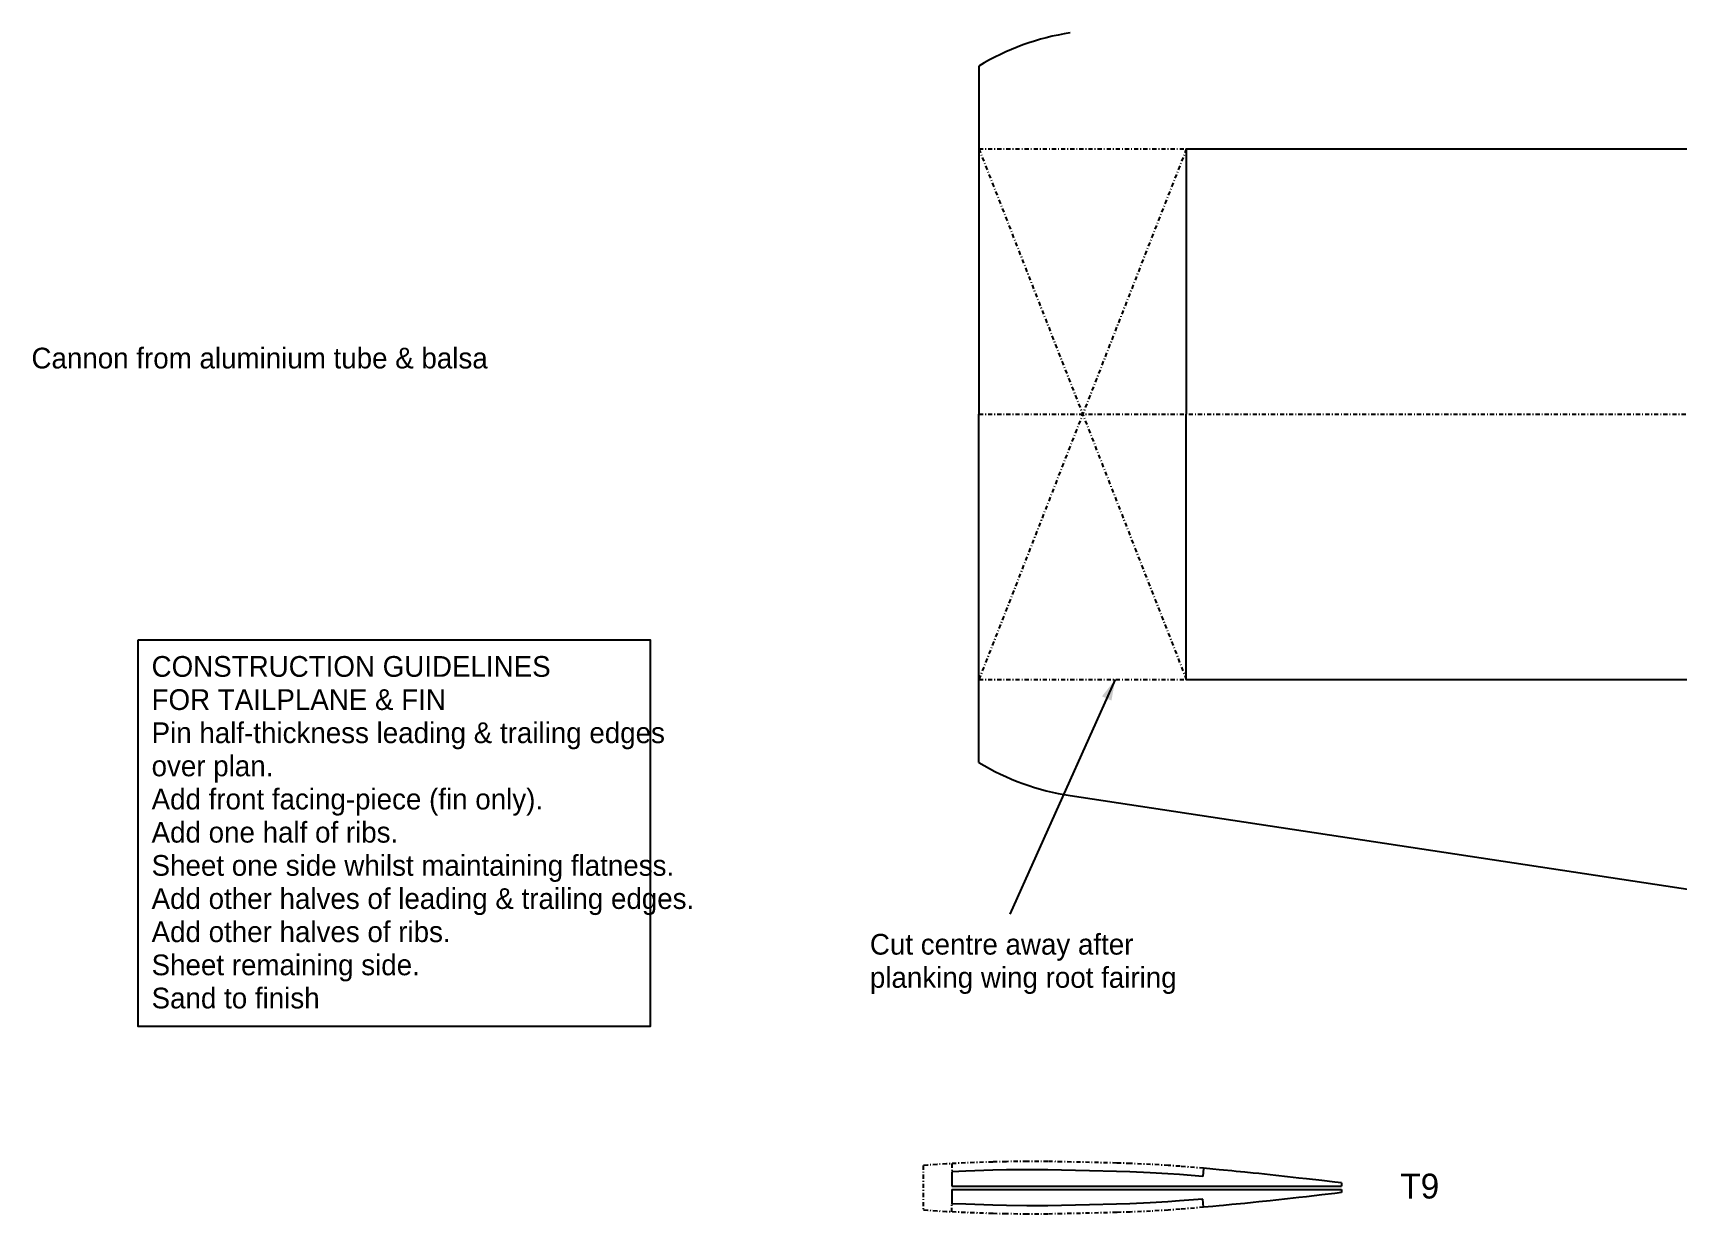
# Model space of a CAD drawing. Extents: x -1638 to 412, y -412 to 1290.
# Drawn here: x -1213 to -1014.7, y -195.2 to -52.7 of the extents above; entities that cross this region are included whole.
import ezdxf
from ezdxf.enums import TextEntityAlignment as Align

# ---------------------------------------------------------------- set-up
doc = ezdxf.new("R2010")
doc.units = 0
doc.linetypes.add('DASHDOT', pattern=[1, 0.5, -0.25, 0, -0.25])
for name, color, linetype in [('1', 7, 'CONTINUOUS'), ('4', 7, 'CONTINUOUS'), ('7', 7, 'CONTINUOUS'), ('8', 7, 'CONTINUOUS')]:
    doc.layers.add(name, color=color, linetype=linetype)
doc.styles.add('txt', font='TXT', dxfattribs={"height": 0.2})

# ---------------------------------------------------------------- blocks, each defined once
blk = doc.blocks.new('*O163')
at = {"layer": '8', "color": 250, "linetype": 'CONTINUOUS', "style": 'txt'}
for s, p in [('CONSTRUCTION GUIDELINES', (-59.4672, 1.25)), ('FOR TAILPLANE & FIN', (-59.4672, -2.75)), ('Pin half-thickness leading & trailing edges', (-59.4672, -6.75)), ('over plan.', (-59.4672, -10.75)), ('Add front facing-piece (fin only).', (-59.4672, -14.75)), ('Add one half of ribs.', (-59.4672, -18.75)), ('Sheet one side whilst maintaining flatness.', (-59.4672, -22.75)), ('Add other halves of leading & trailing edges.', (-59.4672, -26.75)), ('Add other halves of ribs.', (-59.4672, -30.75)), ('Sheet remaining side.', (-59.4672, -34.75)), ('Sand to finish', (-59.4672, -38.75))]:
    blk.add_text(s, height=2.5, dxfattribs=at).set_placement(p, align=Align.TOP_LEFT)
blk = doc.blocks.new('*D165')
at = {"layer": '7', "color": 215, "linetype": 'CONTINUOUS'}
blk.add_line((0, 0), (-12.7004, -28.3199), dxfattribs=at)
blk.add_solid([(-1.5933, -2.0254), (0, 0), (-0.4527, -2.5369)], dxfattribs=at)

msp = doc.modelspace()

# ---------------------------------------------------------------- linework, layer by layer
at = {"layer": '4', "color": 5, "linetype": 'CONTINUOUS'}
for p, q in [((-1098.9058, -56.7124), (-1098.9058, -98.7124)), ((-1073.9058, -66.7124), (-847.9056, -66.7124)), ((-1073.9058, -66.7124), (-1073.9058, -98.7124)), ((-1098.9058, -140.7124), (-1098.9058, -98.7124)), ((-1073.9058, -130.7124), (-1073.9058, -98.7124)), ((-1073.9058, -130.7124), (-847.9058, -130.7124)), ((-1087.9058, -144.7124), (-812.9058, -186.4582)), ((-1102.1802, -190.0966), (-1102.1802, -191.8155)), ((-1071.8194, -189.6622), (-1071.908, -190.6582)), ((-1102.1802, -191.8155), (-1055.1978, -191.8155)), ((-1102.1802, -192.2155), (-1102.1802, -193.9344)), ((-1102.1802, -192.2155), (-1055.1978, -192.2155)), ((-1055.1978, -191.4333), (-1055.1978, -191.8155)), ((-1055.1978, -192.2155), (-1055.1978, -192.5977)), ((-1071.8194, -194.3688), (-1071.908, -193.3728))]:
    msp.add_line(p, q, dxfattribs=at)
at = {"layer": '4', "color": 155, "linetype": 'DASHDOT'}
for p, q in [((-1098.9058, -66.7124), (-1073.9058, -66.7124)), ((-1073.9058, -66.7124), (-1098.9058, -130.7124)), ((-1098.9058, -66.7124), (-1073.9058, -130.7124)), ((-1098.9058, -130.7124), (-1073.9058, -130.7124)), ((-1105.6418, -189.3323), (-1105.6418, -194.6987)), ((-1102.1802, -189.0954), (-1102.1802, -190.0966)), ((-1102.1802, -194.9356), (-1102.1802, -193.9344))]:
    msp.add_line(p, q, dxfattribs=at)
at = {"layer": '4', "color": 166, "linetype": 'DASHDOT'}
msp.add_line((-1098.9058, -98.7124), (-812.9058, -98.7124), dxfattribs=at)
at = {"layer": '4', "color": 155, "linetype": 'DASHDOT'}
for points in [[(-1071.8194, -189.6622), (-1074.666478, -189.425308), (-1076.08551, -189.322822), (-1078.212516, -189.194907), (-1080.66067, -189.089547), (-1082.294079, -189.037967), (-1085.562569, -188.956103), (-1088.923816, -188.87934), (-1090.604255, -188.851417), (-1093.124448, -188.837227), (-1095.597601, -188.866162), (-1097.246369, -188.906393), (-1100.545059, -189.023091), (-1102.814671, -189.128173), (-1103.947583, -189.19677), (-1105.077912, -189.282027), (-1105.6418, -189.3323)], [(-1071.8194, -194.3688), (-1074.666478, -194.605692), (-1076.08551, -194.708178), (-1078.212516, -194.836093), (-1080.66067, -194.941453), (-1082.294079, -194.993033), (-1085.562569, -195.074897), (-1088.923816, -195.15166), (-1090.604255, -195.179583), (-1093.124448, -195.193773), (-1095.597601, -195.164838), (-1097.246369, -195.124607), (-1100.545059, -195.007909), (-1102.814671, -194.902827), (-1103.947583, -194.83423), (-1105.077912, -194.748973), (-1105.6418, -194.6987)]]:
    msp.add_lwpolyline(points, dxfattribs=at)
at = {"layer": '4', "color": 5, "linetype": 'CONTINUOUS'}
for points in [[(-1071.908, -190.6582), (-1074.731895, -190.423127), (-1076.144842, -190.321076), (-1078.266406, -190.19352), (-1080.703898, -190.088683), (-1082.330746, -190.037338), (-1085.586925, -189.955805), (-1088.935806, -189.87932), (-1090.609786, -189.85148), (-1093.119479, -189.837278), (-1095.580784, -189.865983), (-1097.220254, -189.905932), (-1100.495348, -190.021743), (-1102.1802, -190.0966)], [(-1055.1978, -191.4333), (-1055.990442, -191.342637), (-1057.576036, -191.156994), (-1059.417828, -190.943115), (-1060.339012, -190.837861), (-1061.721166, -190.682383), (-1063.103799, -190.530103), (-1063.795302, -190.455272), (-1065.162158, -190.310156), (-1065.84579, -190.239017), (-1066.871507, -190.134145), (-1067.897566, -190.031544), (-1068.41073, -189.981117), (-1069.437339, -189.88206), (-1069.950789, -189.833447), (-1070.721152, -189.7617), (-1071.8194, -189.6621)], [(-1071.908, -193.3728), (-1074.731895, -193.607873), (-1076.144842, -193.709924), (-1078.266406, -193.83748), (-1080.703898, -193.942317), (-1082.330746, -193.993662), (-1085.586925, -194.075195), (-1088.935806, -194.15168), (-1090.609787, -194.17952), (-1093.119482, -194.193722), (-1095.580796, -194.165017), (-1097.220288, -194.125068), (-1100.495502, -194.009256), (-1102.1802, -193.9344)], [(-1055.1978, -192.5977), (-1055.990442, -192.688363), (-1057.576036, -192.874006), (-1059.417828, -193.087885), (-1060.339012, -193.193139), (-1061.721166, -193.348617), (-1063.103799, -193.500897), (-1063.795302, -193.575728), (-1065.162158, -193.720844), (-1065.84579, -193.791983), (-1066.871507, -193.896855), (-1067.897566, -193.999456), (-1068.41073, -194.049883), (-1069.437339, -194.14894), (-1069.950789, -194.197553), (-1070.721152, -194.2693), (-1071.8194, -194.3689)]]:
    msp.add_lwpolyline(points, dxfattribs=at)
for centre, start, end in [((-1083.39635, -82.2385), 98.683639, 121.282608), ((-1083.39635, -115.1863), 238.717392, 261.316361), ((-1083.39635, -115.1863), 238.717392, 261.316361)]:
    msp.add_arc(centre, 29.868481, start, end, dxfattribs=at)
at = {"layer": '8', "color": 250, "linetype": 'CONTINUOUS'}
msp.add_lwpolyline([(-1200.2594, -125.9199), (-1138.5612, -125.9199), (-1138.5612, -172.5657), (-1200.2594, -172.5657)], close=True, dxfattribs=at)

# ---------------------------------------------------------------- block references
at = {"layer": '7', "color": 215, "linetype": 'CONTINUOUS'}
msp.add_blockref('*D165', (-1082.48, -130.7124), dxfattribs=at)
at = {"layer": '8', "color": 250, "linetype": 'CONTINUOUS'}
msp.add_blockref('*O163', (-1139.1802, -129.1303), dxfattribs=at)

# ---------------------------------------------------------------- texts
at = {"layer": '1', "color": 250, "linetype": 'CONTINUOUS', "style": 'txt'}
for s, p in [('Cut centre away after', (-1112.0536, -161.3916)), ('planking wing root fairing', (-1112.0536, -165.3916))]:
    msp.add_text(s, height=2.5, dxfattribs=at).set_placement(p, align=Align.TOP_LEFT)
at = {"layer": '8', "color": 250, "linetype": 'CONTINUOUS', "style": 'txt'}
msp.add_text('Cannon from aluminium tube & balsa', height=2.5, dxfattribs=at).set_placement((-1213.1288, -90.6885), align=Align.TOP_LEFT)
msp.add_text('T9', height=3, dxfattribs=at).set_placement((-1048.101, -191.8102), align=Align.MIDDLE_LEFT)

doc.saveas('drawing.dxf')
